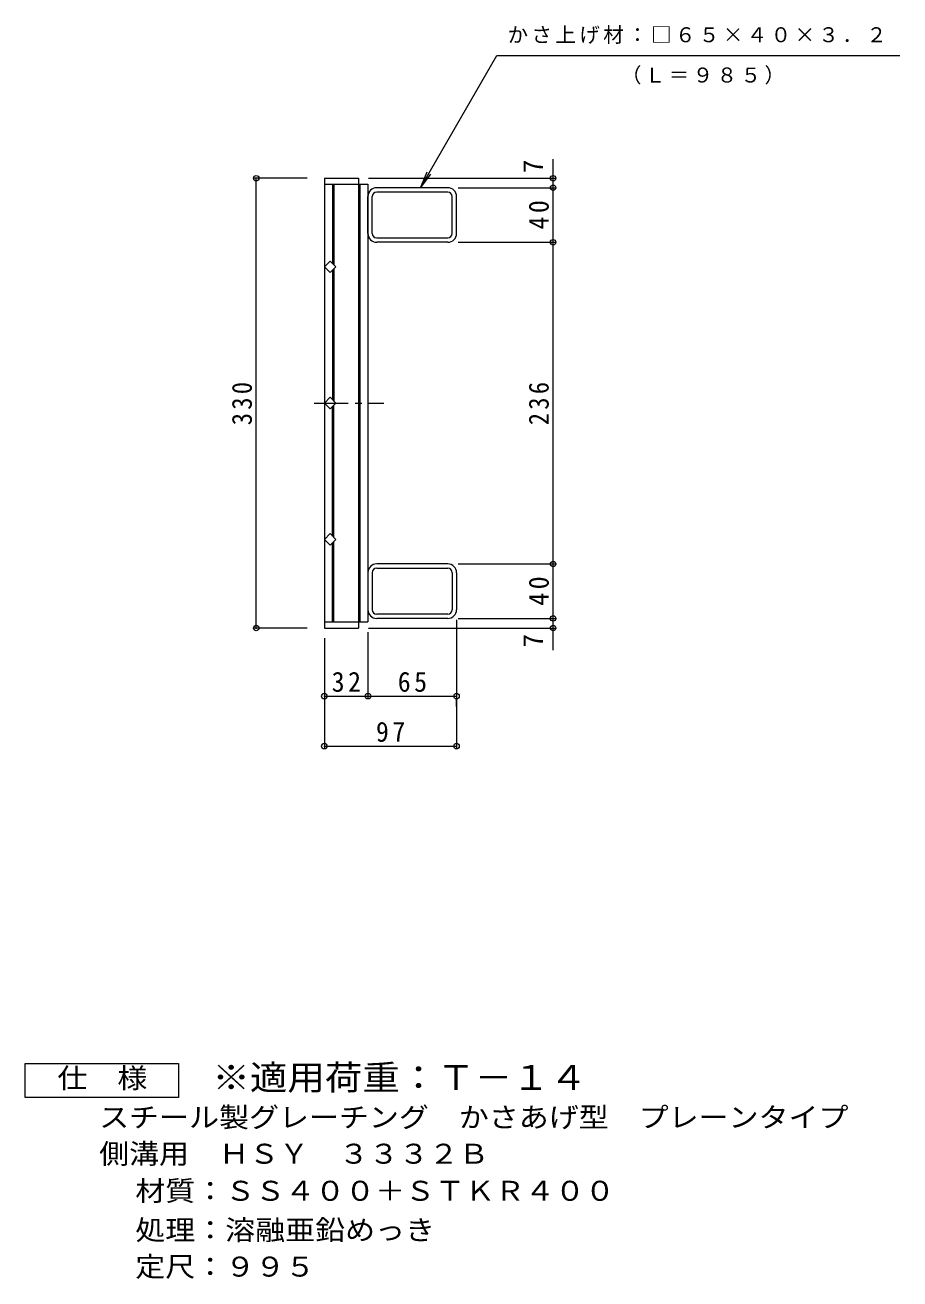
# Model space of a CAD drawing. Units: millimetres, scale not verified. Extents: x -798 to 885, y -682 to 1516.
# Drawn here: x 243 to 885, y -516 to 403 of the extents above; entities that cross this region are included whole.
import ezdxf
from ezdxf.enums import TextEntityAlignment as Align

# ---------------------------------------------------------------- set-up
doc = ezdxf.new("R2010")
doc.units = ezdxf.units.MM
doc.header["$LTSCALE"] = 5
doc.header["$PDMODE"] = 32
doc.header["$PDSIZE"] = 4
doc.linetypes.add('CHAIN1', pattern=[8, 5, -1, 1, -1])
for name, color, linetype, lineweight in [('A-1_ピット', 2, 'Continuous', 9), ('A-2_蓋', 3, 'Continuous', 9), ('A-4_寸法', 7, 'Continuous', 9), ('F-4_F-4ﾚｲﾔ', 2, 'Continuous', 9)]:
    doc.layers.add(name, color=color, linetype=linetype, lineweight=lineweight)
doc.layers.add('F-5_F-5ﾚｲﾔ', color=3, linetype='Continuous')
doc.styles.add('ＭＳ ゴシック', font='')
doc.styles.get('ＭＳ ゴシック').set_extended_font_data('MS Gothic')

msp = doc.modelspace()

# ---------------------------------------------------------------- linework, layer by layer
at = {"layer": 'A-1_ピット'}
for p, q in [((494.162, 250.531), (494.162, 277.731)), ((497.362, 250.531), (497.362, 277.731)), ((552.762, 284.131), (500.562, 284.131)), ((552.762, 280.931), (500.562, 280.931)), ((555.962, 250.531), (555.962, 277.731)), ((559.162, 250.531), (559.162, 277.731)), ((500.562, 247.331), (552.762, 247.331)), ((552.762, 244.131), (500.562, 244.131)), ((494.162, 1.731), (494.162, -25.469)), ((497.362, 1.731), (497.362, -25.469)), ((552.762, 8.131), (500.562, 8.131)), ((500.562, 4.931), (552.762, 4.931)), ((555.962, 1.731), (555.962, -25.469)), ((559.162, 1.731), (559.162, -25.469)), ((552.762, -28.669), (500.562, -28.669)), ((552.762, -31.869), (500.562, -31.869))]:
    msp.add_line(p, q, dxfattribs=at)
for centre, radius, start, end in [((500.562, 277.731), 6.4, 90, 180), ((500.562, 277.731), 3.2, 90, 180), ((552.762, 277.731), 6.4, 0, 90), ((552.762, 277.731), 3.2, 0, 90), ((500.562, 250.531), 6.4, 180, 270), ((500.562, 250.531), 3.2, 180, 270), ((552.762, 250.531), 6.4, 270, 0), ((552.762, 250.531), 3.2, 270, 0), ((500.562, 1.731), 6.4, 90, 180), ((500.562, 1.731), 3.2, 90, 180), ((552.762, 1.731), 6.4, 0, 90), ((552.762, 1.731), 3.2, 0, 90), ((500.562, -25.469), 6.4, 180, 270), ((500.562, -25.469), 3.2, 180, 270), ((552.762, -25.469), 3.2, 270, 0), ((552.762, -25.469), 6.4, 270, 0)]:
    msp.add_arc(centre, radius, start, end, dxfattribs=at)
at = {"layer": 'A-2_蓋'}
for p, q in [((462.162, 291.131), (487.162, 291.131)), ((462.162, 291.131), (462.162, -38.869)), ((462.162, 286.631), (494.162, 286.631)), ((468.162, 286.631), (468.162, 228.617)), ((469.162, 286.631), (469.162, 227.617)), ((487.162, 291.131), (487.162, -38.869)), ((488.162, 286.631), (488.162, -34.369)), ((494.162, 286.631), (494.162, -34.369)), ((468.162, 223.647), (468.162, 128.617)), ((469.162, 224.646), (469.162, 127.617)), ((468.162, 28.617), (468.162, 123.647)), ((469.162, 27.617), (469.162, 124.646)), ((468.162, -34.369), (468.162, 23.647)), ((469.162, -34.369), (469.162, 24.647)), ((462.162, -34.369), (494.162, -34.369)), ((462.162, -38.869), (487.162, -38.869))]:
    msp.add_line(p, q, dxfattribs=at)
at = {"layer": 'A-2_蓋', "linetype": 'CHAIN1'}
msp.add_line((454.68, 126.131), (505.771, 126.131), dxfattribs=at)
at = {"layer": 'A-2_蓋'}
for points in [[(470.647, 226.132), (466.405, 221.889), (462.162, 226.132), (466.405, 230.374)], [(470.647, 126.132), (466.405, 130.374), (462.162, 126.132), (466.405, 121.889)], [(470.647, 26.132), (466.405, 30.374), (462.162, 26.132), (466.405, 21.889)]]:
    msp.add_lwpolyline(points, close=True, dxfattribs=at)
at = {"layer": 'A-4_寸法'}
for p, q in [((630.022, 284.131), (630.022, 305.033)), ((532.762, 284.131), (537.545, 295.68)), ((449.662, 291.131), (410.662, 291.131)), ((412.162, -38.869), (412.162, 291.131)), ((494.662, 291.131), (631.522, 291.131)), ((532.762, 284.131), (540.371, 294.048)), ((560.262, 284.131), (631.522, 284.131)), ((630.022, 244.131), (630.022, 284.131)), ((560.262, 244.131), (631.522, 244.131)), ((630.022, 8.131), (630.022, 244.131)), ((560.262, 8.131), (631.522, 8.131)), ((630.022, -31.869), (630.022, 8.131)), ((559.162, -32.969), (559.162, -127.036)), ((560.262, -31.869), (631.522, -31.869)), ((630.022, -55.019), (630.022, -31.869)), ((449.662, -38.869), (410.662, -38.869)), ((494.162, -41.869), (494.162, -90.369)), ((494.662, -38.869), (631.522, -38.869)), ((462.162, -46.369), (462.162, -127.036)), ((462.162, -88.869), (494.162, -88.869)), ((494.162, -88.869), (559.162, -88.869)), ((559.162, -96.369), (559.162, -90.369)), ((462.162, -125.536), (559.162, -125.536))]:
    msp.add_line(p, q, dxfattribs=at)
msp.add_lwpolyline([(532.762, 284.131), (588.765, 381.131), (884.566, 381.131)], dxfattribs=at)
for p in [(412.162, 291.131), (630.022, 291.131), (630.022, 284.131), (630.022, 244.131), (630.022, 8.131), (630.022, -31.869), (412.162, -38.869), (630.022, -38.869), (462.162, -88.869), (494.162, -88.869), (559.162, -88.869), (462.162, -125.536), (559.162, -125.536)]:
    msp.add_point(p, dxfattribs=at)
at = {"layer": 'F-4_F-4ﾚｲﾔ'}
msp.add_lwpolyline([(242.527, -383.242), (242.527, -358.242), (355.027, -358.242), (355.027, -383.242)], close=True, dxfattribs=at)

# ---------------------------------------------------------------- texts
at = {"layer": 'A-4_寸法', "color": 2, "style": 'ＭＳ ゴシック'}
for p in [(627.022, 294.746), (627.022, -53.186)]:
    msp.add_text('7', height=14.66, rotation=90, dxfattribs=at).set_placement(p, align=Align.BOTTOM_LEFT)
at = {"layer": 'A-4_寸法', "char_height": 11, "attachment_point": 7, "style": 'ＭＳ ゴシック'}
for s, insert in [('\\T1.17;かさ上げ材：□６５×４０×３．２', (596.635, 389.661)), ('\\T1.17;（Ｌ＝９８５）', (679.876, 359.858))]:
    msp.add_mtext(s, dxfattribs=dict(at, insert=insert))
at = {"layer": 'A-4_寸法', "color": 2, "char_height": 14.66, "attachment_point": 7, "rotation": 90, "style": 'ＭＳ ゴシック'}
for s, insert in [('\\T1.27;\\W0.95;40', (627.022, 253.506)), ('\\T1.27;\\W0.9;330', (409.162, 109.881)), ('\\T1.27;\\W0.9;236', (627.022, 109.881)), ('\\T1.27;\\W0.95;40', (627.022, -22.494))]:
    msp.add_mtext(s, dxfattribs=dict(at, insert=insert))
at = {"layer": 'A-4_寸法', "color": 2, "char_height": 14.66, "attachment_point": 7, "style": 'ＭＳ ゴシック'}
for s, insert in [('\\T1.27;\\W0.95;32', (467.537, -85.869)), ('\\T1.27;\\W0.95;65', (516.037, -85.869)), ('\\T1.27;\\W0.95;97', (500.037, -122.536))]:
    msp.add_mtext(s, dxfattribs=dict(at, insert=insert))
at = {"layer": 'F-4_F-4ﾚｲﾔ', "style": 'ＭＳ ゴシック', "width": 1.1}
for s, p in [('仕\u3000様', (266.277, -380.742)), ('スチール製グレーチング\u3000かさあげ型\u3000プレーンタイプ', (296.896, -409.522)), ('側溝用\u3000ＨＳＹ\u3000３３３２Ｂ', (296.896, -436.258)), ('材質：ＳＳ４００＋ＳＴＫＲ４００', (323.428, -463.444)), ('処理：溶融亜鉛めっき', (323.428, -492.216)), ('定尺：９９５', (323.428, -519.073))]:
    msp.add_text(s, height=14.66, dxfattribs=at).set_placement(p, align=Align.BOTTOM_LEFT)
at = {"layer": 'F-5_F-5ﾚｲﾔ', "style": 'ＭＳ ゴシック', "width": 1.1}
msp.add_text('※適用荷重：Ｔ－１４', height=18.33, dxfattribs=at).set_placement((380.027, -383.242), align=Align.BOTTOM_LEFT)

doc.saveas('drawing.dxf')
